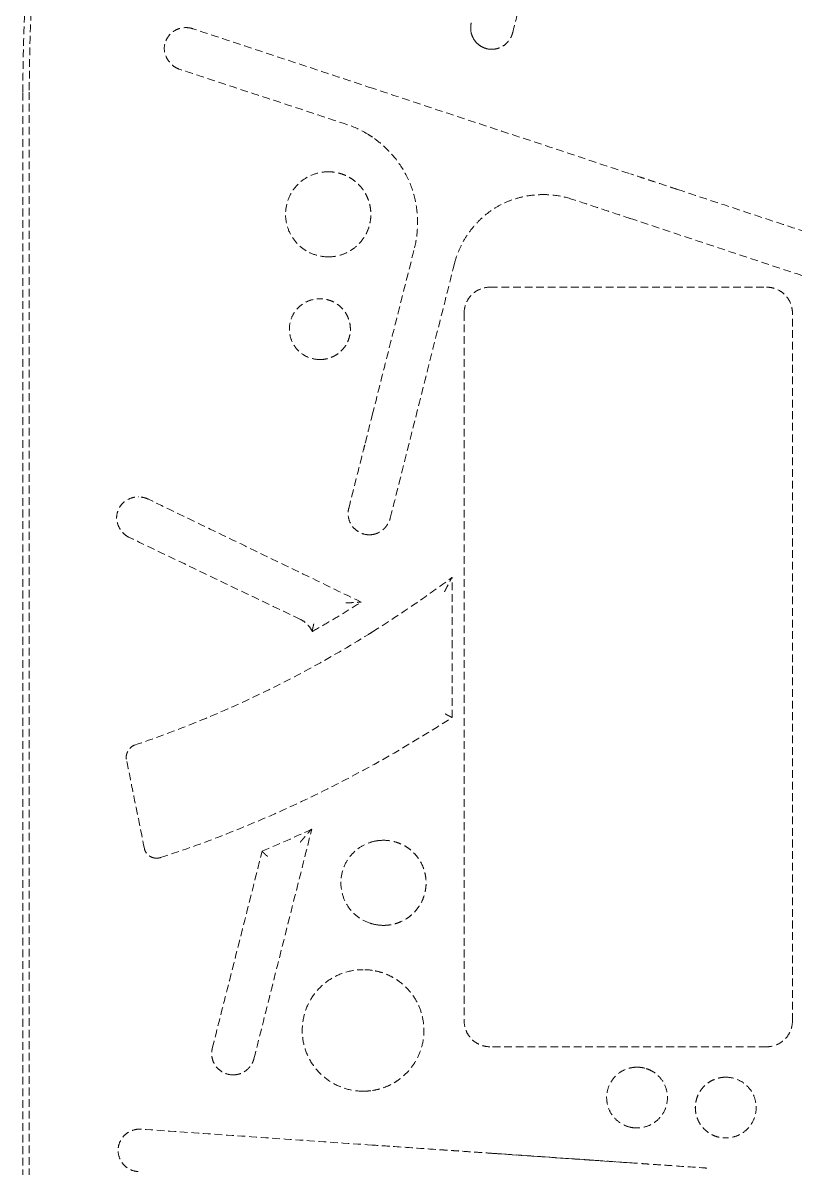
# Model space of a CAD drawing. Header units: millimetres. Extents: x -4151 to 3726, y -2931 to 1353.
# Drawn here: x 548.8 to 675.8, y -227.9 to -39.4 of the extents above; entities that cross this region are included whole.
import ezdxf

# ---------------------------------------------------------------- set-up
doc = ezdxf.new("R2010")
doc.units = ezdxf.units.MM
doc.linetypes.add('HIDDEN', pattern=[1.905, 1.27, -0.635])
doc.layers.add('DIKOM_ОБЪЕКТ', color=7, linetype='Continuous')

msp = doc.modelspace()

# ---------------------------------------------------------------- linework, layer by layer
at = {"layer": 'DIKOM_ОБЪЕКТ', "color": 7, "linetype": 'HIDDEN', "lineweight": 15, "extrusion": (1, -3.44509e-16, -2.22045e-16)}
for p, q in [((575.575, -40.202), (575.625, -40.202)), ((625.936, -43.771), (625.931, -43.771)), ((621.382, -87.156), (621.382, -203.67)), ((675.396, -203.67), (675.396, -87.156)), ((567.736, -117.435), (567.796, -117.435)), ((608.1, -173.934), (608.11, -173.934)), ((570.818, -176.873), (570.78, -176.873)), ((608.11, -187.935), (608.1, -187.935)), ((604.758, -195.225), (604.77, -195.225)), ((583.396, -212.531), (583.365, -212.531)), ((604.77, -215.225), (604.757, -215.225)), ((567.988, -221.467), (568.048, -221.467))]:
    msp.add_line(p, q, dxfattribs=at)
at = {"layer": 'DIKOM_ОБЪЕКТ', "color": 7, "linetype": 'HIDDEN', "lineweight": 15}
for points, weights in [([(548.78, -50.805), (548.78, -33.844), (550.215, -16.944), (553.074, -0.226)], [1, 0.997609924359, 0.997609924359, 1]), ([(602.393, -119.305), (602.393, -119.305), (602.393, -119.305), (602.393, -119.305)], [1.14925172531, 1.14925186233, 1.14925199936, 1.14925213638]), ([(566.194, -124.053), (566.194, -124.053), (566.194, -124.053), (566.194, -124.053)], [1.13201488447, 1.13201772008, 1.13202055573, 1.13202339143]), ([(606.234, -174.191), (606.234, -174.191), (606.234, -174.191), (606.234, -174.191)], [1.16694535021, 1.16694914325, 1.16695293635, 1.16695672952]), ([(579.943, -208.177), (579.943, -208.177), (579.943, -208.177), (579.943, -208.177)], [1.11156190405, 1.11156148505, 1.11156106605, 1.11156064706])]:
    msp.add_rational_spline(points, weights, degree=3, dxfattribs=at)
for points, knots in [([(551.165, -22.57), (550.941, -24.928), (550.746, -27.282), (550.496, -30.807), (550.382, -32.568), (550.268, -34.619), (550.215, -35.644), (550.193, -36.083), (550.179, -36.375), (550.172, -36.52), (549.943, -41.385), (549.832, -46.099), (549.832, -50.805)], [0, 0, 0, 0, 0.25, 0.25, 0.375, 0.4375, 0.46875, 0.484375, 0.484375, 0.5, 0.5, 1, 1, 1, 1]), ([(648.862, -32.418), (649.12, -32.438), (652.969, -32.737), (660.586, -33.661), (671.461, -35.934), (681.934, -39.084), (688.246, -41.582), (691.28, -42.92)], [0.18561298, 0.18561298, 0.18561298, 0.18561298, 0.2, 0.4, 0.6, 0.8, 1, 1, 1, 1]), ([(622.559, -39.427), (622.462, -39.815), (622.406, -40.574), (622.695, -41.68), (623.283, -42.627), (623.991, -43.212), (624.652, -43.538), (625.181, -43.702), (625.611, -43.763), (625.863, -43.771), (625.933, -43.771)], [0.00019712, 0.00019712, 0.00019712, 0.00019712, 0.1, 0.2, 0.3, 0.4, 0.45, 0.5, 0.55, 0.56928256, 0.56928256, 0.56928256, 0.56928256]), ([(625.925, -43.771), (625.55, -43.77), (625.171, -43.706), (624.47, -43.467), (624.139, -43.293), (623.547, -42.85), (623.281, -42.572), (622.867, -41.964), (622.709, -41.63), (622.49, -40.916), (622.435, -40.524), (622.459, -39.898), (622.495, -39.658), (622.553, -39.425)], [0, 0, 0, 0, 1.1237823, 1.1237823, 2.2208134, 2.2208134, 3.3430783, 3.3430783, 4.426309, 4.426309, 5.5836777, 5.5836777, 6.3046352, 6.3046352, 6.3046352, 6.3046352]), ([(574.449, -47.013), (574.191, -46.928), (573.946, -46.801), (573.464, -46.473), (573.229, -46.261), (572.758, -45.726), (572.535, -45.382), (572.184, -44.617), (572.062, -44.175), (572.028, -43.372), (572.086, -43.002), (572.299, -42.358), (572.44, -42.07), (572.824, -41.484), (573.088, -41.192), (573.694, -40.706), (574.048, -40.512), (574.756, -40.275), (575.114, -40.214), (575.505, -40.202), (575.54, -40.202), (575.576, -40.202)], [0.0000149, 0.0000149, 0.0000149, 0.0000149, 0.8163574, 0.8163574, 1.7554825, 1.7554825, 2.9619678, 2.9619678, 4.286247, 4.286247, 5.3735956, 5.3735956, 6.3217794, 6.3217794, 7.4789124, 7.4789124, 8.6596045, 8.6596045, 9.7323924, 9.7323924, 9.8395541, 9.8395541, 9.8395541, 9.8395541]), ([(576.72, -40.375), (576.589, -40.331), (576.326, -40.263), (575.959, -40.211), (575.724, -40.202), (575.625, -40.202)], [0, 0, 0, 0, 0.04545455, 0.09090909, 0.12404536, 0.12404536, 0.12404536, 0.12404536]), ([(625.936, -43.771), (626.047, -43.771), (626.341, -43.757), (626.819, -43.671), (627.52, -43.423), (628.147, -43.003), (628.657, -42.458), (628.975, -42.002), (629.215, -41.525), (629.327, -41.197), (629.37, -41.025)], [0.56954341, 0.56954341, 0.56954341, 0.56954341, 0.6, 0.65, 0.7, 0.8, 0.85, 0.9, 0.95, 1, 1, 1, 1]), ([(602.083, -56.134), (598.921, -55.09), (595.762, -54.047), (588.049, -51.499), (583.499, -49.999), (577.459, -48.009), (575.952, -47.511), (574.449, -47.013)], [0, 0, 0, 0, 10.0018329, 10.0018329, 24.4602648, 24.4602648, 29.275213, 29.275213, 29.275213, 29.275213]), ([(648.553, -64.2), (643.906, -62.659), (629.813, -57.985), (615.722, -53.311), (606.28, -50.18)], [0.50268637, 0.50268637, 0.50268637, 0.50268637, 0.66666667, 1, 1, 1, 1]), ([(613.221, -76.425), (613.513, -75.268), (613.673, -74.071), (613.747, -71.666), (613.657, -70.444), (613.223, -68.019), (612.871, -66.804), (611.913, -64.507), (611.299, -63.412), (609.873, -61.432), (609.061, -60.528), (607.576, -59.18), (606.943, -58.679), (606.28, -58.225)], [0, 0, 0, 0, 3.5801079, 3.5801079, 7.2178971, 7.2178971, 10.9687648, 10.9687648, 14.6857434, 14.6857434, 18.2918403, 18.2918403, 20.7045, 20.7045, 20.7045, 20.7045]), ([(599.01, -77.925), (598.259, -77.925), (597.5, -77.799), (596.074, -77.326), (595.391, -76.968), (594.201, -76.071), (593.674, -75.528), (592.817, -74.305), (592.485, -73.604), (592.072, -72.175), (591.977, -71.431), (592.024, -69.954), (592.172, -69.205), (592.684, -67.806), (593.06, -67.14), (593.984, -65.99), (594.536, -65.485), (595.777, -64.663), (596.488, -64.349), (597.802, -64.005), (598.408, -63.925), (599.009, -63.925)], [0, 0, 0, 0, 2.2560229, 2.2560229, 4.5142658, 4.5142658, 6.7321066, 6.7321066, 8.9992762, 8.9992762, 11.1956733, 11.1956733, 13.4297286, 13.4297286, 15.6663299, 15.6663299, 17.8609773, 17.8609773, 20.1377148, 20.1377148, 21.9437896, 21.9437896, 21.9437896, 21.9437896]), ([(599.03, -77.925), (599.703, -77.925), (600.954, -77.73), (602.546, -77.057), (603.863, -76.071), (604.897, -74.855), (605.629, -73.444), (605.964, -72.119), (606.046, -71.026), (606.008, -70.209), (605.879, -69.408), (605.66, -68.635), (605.385, -67.955), (605.04, -67.303), (604.586, -66.638), (604.042, -66.014), (603.391, -65.424), (602.651, -64.907), (601.824, -64.48), (600.924, -64.164), (599.994, -63.971), (599.359, -63.925), (599.03, -63.925)], [0, 0, 0, 0, 0.0769231, 0.1538462, 0.2307692, 0.3076923, 0.3846154, 0.4615385, 0.5, 0.5384615, 0.5769231, 0.6153846, 0.6538462, 0.6923077, 0.7307692, 0.7692308, 0.8076923, 0.8461538, 0.8846154, 0.9230769, 0.9615385, 1, 1, 1, 1]), ([(656.483, -66.829), (655.963, -66.657), (655.459, -66.49), (654.128, -66.049), (653.331, -65.784), (652.203, -65.41), (651.838, -65.289), (651.13, -65.055), (650.786, -64.941), (649.93, -64.657), (649.371, -64.471), (648.78, -64.276)], [0.41935742, 0.41935742, 0.41935742, 0.41935742, 0.4375, 0.4375, 0.46875, 0.46875, 0.484375, 0.484375, 0.5, 0.5, 0.52500148, 0.52500148, 0.52500148, 0.52500148]), ([(619.8, -78.975), (619.968, -78.308), (620.4, -77.015), (621.316, -75.169), (622.465, -73.466), (623.825, -71.923), (625.385, -70.568), (627.118, -69.444), (628.998, -68.592), (630.976, -68.01), (632.783, -67.731), (633.923, -67.679), (634.38, -67.678)], [0, 0, 0, 0, 0.08333333, 0.16666667, 0.25, 0.33333333, 0.41666667, 0.5, 0.58333333, 0.66666667, 0.75, 0.80588851, 0.80588851, 0.80588851, 0.80588851]), ([(639.068, -68.415), (638.011, -68.064), (636.905, -67.842), (635.332, -67.699), (634.865, -67.678), (634.399, -67.678)], [0, 0, 0, 0, 3.3399774, 3.3399774, 4.7386746, 4.7386746, 4.7386746, 4.7386746]), ([(656.483, -66.829), (659.647, -67.878), (662.81, -68.927), (674.415, -72.773), (682.855, -75.569), (691.291, -78.366)], [0, 0, 0, 0, 10.0000677, 10.0000677, 36.6784794, 36.6784794, 36.6784794, 36.6784794]), ([(648.624, -71.585), (651.24, -72.453), (659.657, -75.245), (673.876, -79.963), (685.479, -83.814), (691.28, -85.739)], [0.18302657, 0.18302657, 0.18302657, 0.18302657, 0.33333333, 0.66666667, 1, 1, 1, 1]), ([(606.269, -103.964), (607.084, -100.732), (607.9, -97.5), (610.218, -88.321), (611.72, -82.373), (613.221, -76.425)], [0, 0, 0, 0, 10.0000003, 10.0000003, 28.404052, 28.404052, 28.404052, 28.404052]), ([(599.03, -77.925), (599.028, -77.925), (599.026, -77.925), (599.023, -77.925), (599.021, -77.925), (599.017, -77.925)], [0, 0, 0, 0, 0.5, 0.5, 0.93520874, 0.93520874, 0.93520874, 0.93520874]), ([(621.382, -87.156), (621.382, -86.736), (621.45, -86.313), (621.707, -85.488), (621.905, -85.079), (622.425, -84.331), (622.763, -83.989), (623.494, -83.468), (623.889, -83.269), (624.724, -82.991), (625.177, -82.913), (625.625, -82.913)], [0, 0, 0, 0, 1.2578721, 1.2578721, 2.5913924, 2.5913924, 3.9905743, 3.9905743, 5.2869121, 5.2869121, 6.6318634, 6.6318634, 6.6318634, 6.6318634]), ([(671.152, -82.913), (671.572, -82.913), (671.996, -82.982), (672.822, -83.239), (673.232, -83.438), (673.98, -83.958), (674.322, -84.296), (674.843, -85.029), (675.041, -85.423), (675.318, -86.257), (675.396, -86.709), (675.396, -87.156)], [0, 0, 0, 0, 1.2597118, 1.2597118, 2.5949251, 2.5949251, 3.9950943, 3.9950943, 5.2914285, 5.2914285, 6.6317326, 6.6317326, 6.6317326, 6.6317326]), ([(597.638, -94.825), (597.101, -94.825), (596.557, -94.734), (595.537, -94.395), (595.049, -94.14), (594.198, -93.498), (593.822, -93.108), (593.212, -92.234), (592.975, -91.735), (592.681, -90.715), (592.612, -90.183), (592.648, -89.13), (592.753, -88.595), (593.119, -87.595), (593.389, -87.118), (594.051, -86.295), (594.447, -85.934), (595.333, -85.351), (595.839, -85.127), (596.776, -84.882), (597.209, -84.825), (597.638, -84.825)], [0, 0, 0, 0, 1.6148918, 1.6148918, 3.2287642, 3.2287642, 4.8153959, 4.8153959, 6.4298494, 6.4298494, 7.9998834, 7.9998834, 9.5934532, 9.5934532, 11.1959372, 11.1959372, 12.7650673, 12.7650673, 14.3838566, 14.3838566, 15.6752528, 15.6752528, 15.6752528, 15.6752528]), ([(602.393, -119.305), (603.209, -116.073), (604.026, -112.842), (604.93, -109.262), (605.018, -108.914), (605.106, -108.566)], [0, 0, 0, 0, 10.0000081, 10.0000081, 11.0771337, 11.0771337, 11.0771337, 11.0771337]), ([(566.194, -124.053), (565.933, -123.928), (565.691, -123.76), (565.227, -123.348), (565.009, -123.091), (564.602, -122.473), (564.426, -122.093), (564.263, -121.5), (564.226, -121.297), (564.182, -120.743), (564.219, -120.385), (564.39, -119.727), (564.516, -119.415), (564.875, -118.816), (565.123, -118.531), (565.676, -118.06), (565.986, -117.867), (566.671, -117.571), (567.058, -117.476), (567.542, -117.439), (567.64, -117.435), (567.737, -117.435)], [0, 0, 0, 0, 0.8730605, 0.8730605, 1.8708651, 1.8708651, 3.1003616, 3.1003616, 3.7155791, 3.7155791, 4.7659114, 4.7659114, 5.7572588, 5.7572588, 6.8650585, 6.8650585, 7.9474128, 7.9474128, 9.1212859, 9.1212859, 9.4165771, 9.4165771, 9.4165771, 9.4165771]), ([(569.43, -117.805), (569.261, -117.723), (568.918, -117.59), (568.374, -117.465), (567.986, -117.435), (567.796, -117.435)], [0, 0, 0, 0, 0.05, 0.1, 0.14786519, 0.14786519, 0.14786519, 0.14786519]), ([(605.776, -123.662), (605.404, -123.662), (605.026, -123.6), (604.326, -123.364), (603.994, -123.191), (603.399, -122.75), (603.13, -122.473), (602.713, -121.865), (602.553, -121.532), (602.331, -120.818), (602.275, -120.425), (602.296, -119.791), (602.333, -119.544), (602.393, -119.305)], [0, 0, 0, 0, 1.1188073, 1.1188073, 2.2155103, 2.2155103, 3.3428111, 3.3428111, 4.4270736, 4.4270736, 5.5864384, 5.5864384, 6.3273498, 6.3273498, 6.3273498, 6.3273498]), ([(594.47, -137.599), (591.472, -136.162), (588.477, -134.728), (580.946, -131.119), (576.414, -128.948), (569.996, -125.874), (568.093, -124.963), (566.194, -124.053)], [0, 0, 0, 0, 10.0014973, 10.0014973, 25.2068198, 25.2068198, 31.6334558, 31.6334558, 31.6334558, 31.6334558]), ([(606.269, -139.659), (609.092, -137.887), (611.87, -136.042), (616.211, -133.001), (617.804, -131.849), (619.381, -130.675)], [0, 0, 0, 0, 10.0033238, 10.0033238, 15.9020967, 15.9020967, 15.9020967, 15.9020967]), ([(618.151, -133.047), (618.183, -132.986), (618.218, -132.917), (618.275, -132.804), (618.296, -132.764), (618.327, -132.702), (618.343, -132.671), (618.363, -132.633), (618.371, -132.616), (618.377, -132.605), (618.38, -132.598), (618.418, -132.524), (618.454, -132.454), (618.507, -132.349), (618.534, -132.297), (618.561, -132.244), (618.579, -132.21), (618.587, -132.193), (618.674, -132.026), (618.743, -131.891), (618.835, -131.711), (618.864, -131.654), (618.905, -131.574), (618.925, -131.536), (618.947, -131.494), (618.956, -131.476), (618.962, -131.464), (618.964, -131.46), (618.997, -131.396), (619.024, -131.343), (619.063, -131.27), (619.081, -131.235), (619.098, -131.201), (619.11, -131.18), (619.114, -131.17), (619.145, -131.111), (619.168, -131.068), (619.199, -131.007), (619.214, -130.978), (619.229, -130.952), (619.238, -130.934), (619.242, -130.927), (619.267, -130.879), (619.285, -130.845), (619.308, -130.801), (619.319, -130.781), (619.329, -130.764), (619.335, -130.753), (619.338, -130.748), (619.366, -130.698), (619.379, -130.675), (619.382, -130.675)], [0, 0, 0, 0, 0.0625, 0.0625, 0.09375, 0.09375, 0.109375, 0.1171875, 0.1210937, 0.1210937, 0.125, 0.125, 0.1875, 0.1875, 0.21875, 0.234375, 0.234375, 0.25, 0.25, 0.375, 0.375, 0.4375, 0.4375, 0.46875, 0.484375, 0.4921875, 0.4921875, 0.5, 0.5, 0.5625, 0.5625, 0.59375, 0.609375, 0.609375, 0.625, 0.625, 0.6875, 0.6875, 0.71875, 0.734375, 0.734375, 0.75, 0.75, 0.8125, 0.8125, 0.84375, 0.859375, 0.859375, 0.875, 0.875, 1, 1, 1, 1]), ([(601.903, -134.879), (601.966, -134.876), (602.037, -134.872), (602.156, -134.866), (602.198, -134.864), (602.264, -134.861), (602.298, -134.859), (602.338, -134.857), (602.359, -134.856), (602.368, -134.855), (602.374, -134.855), (602.375, -134.855), (602.528, -134.847), (602.639, -134.841), (602.751, -134.835), (602.778, -134.834), (602.806, -134.832), (602.813, -134.832), (602.82, -134.832), (602.823, -134.831), (602.824, -134.831), (602.825, -134.831), (602.825, -134.831), (602.825, -134.831), (602.824, -134.831), (602.905, -134.827), (602.979, -134.823), (603.082, -134.818), (603.131, -134.815), (603.184, -134.812), (603.206, -134.811), (603.22, -134.81), (603.226, -134.81), (603.304, -134.806), (603.369, -134.802), (603.461, -134.797), (603.506, -134.795), (603.548, -134.793), (603.576, -134.791), (603.587, -134.791), (603.664, -134.786), (603.722, -134.783), (603.803, -134.779), (603.829, -134.777), (603.88, -134.775), (603.902, -134.774), (603.977, -134.77), (604.023, -134.767), (604.087, -134.764), (604.117, -134.762), (604.146, -134.76), (604.164, -134.759), (604.172, -134.759), (604.222, -134.756), (604.258, -134.754), (604.304, -134.752), (604.326, -134.751), (604.345, -134.75), (604.357, -134.749), (604.362, -134.749), (604.417, -134.746), (604.443, -134.745), (604.447, -134.745)], [0, 0, 0, 0, 0.0625, 0.0625, 0.09375, 0.09375, 0.109375, 0.1171875, 0.1210938, 0.1230469, 0.1230469, 0.125, 0.125, 0.1875, 0.1875, 0.21875, 0.21875, 0.234375, 0.234375, 0.2421875, 0.2460938, 0.2480469, 0.2490234, 0.2490234, 0.25, 0.25, 0.3125, 0.3125, 0.34375, 0.359375, 0.3671875, 0.3671875, 0.375, 0.375, 0.4375, 0.4375, 0.46875, 0.484375, 0.484375, 0.5, 0.5, 0.5625, 0.5625, 0.59375, 0.59375, 0.625, 0.625, 0.6875, 0.6875, 0.71875, 0.734375, 0.734375, 0.75, 0.75, 0.8125, 0.8125, 0.84375, 0.859375, 0.859375, 0.875, 0.875, 1, 1, 1, 1]), ([(596.382, -139.56), (596.221, -139.204), (596.001, -138.871), (595.466, -138.261), (595.139, -137.983), (594.679, -137.705), (594.576, -137.649), (594.47, -137.599)], [0, 0, 0, 0, 1.1735274, 1.1735274, 2.437837, 2.437837, 2.790933, 2.790933, 2.790933, 2.790933]), ([(596.387, -139.565), (596.381, -139.565), (596.379, -139.555), (596.38, -139.526), (596.381, -139.514), (596.384, -139.492), (596.385, -139.48), (596.388, -139.467), (596.389, -139.457), (596.39, -139.452), (596.397, -139.414), (596.405, -139.371), (596.422, -139.288), (596.429, -139.257), (596.44, -139.207), (596.446, -139.18), (596.453, -139.147), (596.456, -139.133), (596.458, -139.123), (596.46, -139.117), (596.467, -139.083), (596.475, -139.049), (596.487, -138.991), (596.492, -138.97), (596.499, -138.937), (596.502, -138.925), (596.507, -138.902), (596.51, -138.889), (596.521, -138.834), (596.531, -138.789), (596.546, -138.721), (596.553, -138.686), (596.562, -138.645), (596.565, -138.628), (596.568, -138.616), (596.569, -138.611), (596.618, -138.366), (596.663, -138.144), (596.698, -137.956)], [0, 0, 0, 0, 0.125, 0.125, 0.1875, 0.1875, 0.21875, 0.234375, 0.234375, 0.25, 0.25, 0.375, 0.375, 0.4375, 0.4375, 0.46875, 0.484375, 0.4921875, 0.4921875, 0.5, 0.5, 0.5625, 0.5625, 0.59375, 0.59375, 0.609375, 0.609375, 0.625, 0.625, 0.6875, 0.6875, 0.71875, 0.734375, 0.7421875, 0.7421875, 0.75, 0.75, 1, 1, 1, 1]), ([(567.145, -158.28), (570.249, -157.239), (573.338, -156.104), (579.685, -153.567), (582.944, -152.15), (589.441, -149.1), (592.683, -147.461), (599.181, -143.936), (602.437, -142.041), (605.636, -140.054)], [0, 0, 0, 0, 10.0060885, 10.0060885, 20.7412988, 20.7412988, 31.6668678, 31.6668678, 42.9696878, 42.9696878, 42.9696878, 42.9696878]), ([(619.382, -153.725), (619.38, -153.725), (619.372, -153.722), (619.341, -153.707), (619.319, -153.696), (619.264, -153.668), (619.229, -153.65), (619.166, -153.617), (619.144, -153.605), (619.107, -153.586), (619.088, -153.576), (619.068, -153.565), (619.054, -153.558), (619.046, -153.554), (618.993, -153.526), (618.937, -153.496), (618.837, -153.443), (618.801, -153.424), (618.744, -153.393), (618.715, -153.377), (618.679, -153.358), (618.661, -153.348), (618.653, -153.344), (618.648, -153.341), (618.643, -153.339), (618.626, -153.329), (618.598, -153.314), (618.538, -153.282), (618.516, -153.27), (618.477, -153.249), (618.457, -153.238), (618.435, -153.226), (618.42, -153.218), (618.411, -153.214), (618.3, -153.153), (618.216, -153.107), (618.151, -153.072)], [0, 0, 0, 0, 0.125, 0.125, 0.25, 0.25, 0.375, 0.375, 0.4375, 0.4375, 0.46875, 0.484375, 0.484375, 0.5, 0.5, 0.625, 0.625, 0.6875, 0.6875, 0.71875, 0.734375, 0.7421875, 0.7460938, 0.7460938, 0.75, 0.75, 0.8125, 0.8125, 0.84375, 0.84375, 0.859375, 0.8671875, 0.8671875, 0.875, 0.875, 1, 1, 1, 1]), ([(565.799, -160.566), (565.772, -160.432), (565.767, -160.293), (565.789, -159.998), (565.822, -159.841), (565.937, -159.488), (566.03, -159.294), (566.287, -158.898), (566.464, -158.698), (566.813, -158.429), (566.974, -158.338), (567.145, -158.28)], [0, 0, 0, 0, 0.4100336, 0.4100336, 0.88562, 0.88562, 1.5220028, 1.5220028, 2.3038842, 2.3038842, 2.8456352, 2.8456352, 2.8456352, 2.8456352]), ([(568.764, -175.27), (568.106, -172.005), (567.447, -168.74), (566.459, -163.838), (566.129, -162.202), (565.799, -160.566)], [0, 0, 0, 0, 10.0000038, 10.0000038, 15.011763, 15.011763, 15.011763, 15.011763]), ([(594.411, -174.254), (594.457, -174.198), (594.509, -174.136), (594.595, -174.034), (594.625, -173.998), (594.673, -173.942), (594.697, -173.914), (594.726, -173.879), (594.738, -173.864), (594.747, -173.854), (594.752, -173.848), (594.808, -173.781), (594.861, -173.718), (594.941, -173.624), (594.981, -173.577), (595.022, -173.53), (595.049, -173.498), (595.061, -173.483), (595.189, -173.334), (595.292, -173.213), (595.432, -173.051), (595.475, -173.001), (595.537, -172.929), (595.567, -172.895), (595.6, -172.857), (595.614, -172.841), (595.623, -172.831), (595.626, -172.827), (595.724, -172.714), (595.806, -172.621), (595.913, -172.5), (595.946, -172.464), (595.992, -172.413), (596.014, -172.389), (596.037, -172.363), (596.047, -172.353), (596.053, -172.346), (596.055, -172.343), (596.092, -172.303), (596.121, -172.272), (596.159, -172.232), (596.177, -172.213), (596.192, -172.197), (596.203, -172.187), (596.207, -172.183), (596.254, -172.136), (596.279, -172.115), (596.287, -172.115)], [0, 0, 0, 0, 0.0625, 0.0625, 0.09375, 0.09375, 0.109375, 0.1171875, 0.1210938, 0.1210938, 0.125, 0.125, 0.1875, 0.1875, 0.21875, 0.234375, 0.234375, 0.25, 0.25, 0.375, 0.375, 0.4375, 0.4375, 0.46875, 0.484375, 0.4921875, 0.4921875, 0.5, 0.5, 0.625, 0.625, 0.6875, 0.6875, 0.71875, 0.734375, 0.7421875, 0.7421875, 0.75, 0.75, 0.8125, 0.8125, 0.84375, 0.859375, 0.859375, 0.875, 0.875, 1, 1, 1, 1]), ([(605.893, -187.574), (605.171, -187.335), (604.48, -186.97), (603.286, -186.065), (602.762, -185.519), (601.915, -184.298), (601.586, -183.602), (601.175, -182.176), (601.08, -181.429), (601.131, -179.948), (601.281, -179.197), (601.799, -177.795), (602.178, -177.13), (603.108, -175.978), (603.665, -175.473), (604.779, -174.744), (605.326, -174.481), (605.894, -174.294)], [0, 0, 0, 0, 2.2832367, 2.2832367, 4.497182, 4.497182, 6.745138, 6.745138, 8.9495744, 8.9495744, 11.1914543, 11.1914543, 13.4314532, 13.4314532, 15.6336229, 15.6336229, 17.4265962, 17.4265962, 17.4265962, 17.4265962]), ([(608.11, -187.935), (608.205, -187.935), (608.653, -187.926), (609.458, -187.831), (610.486, -187.551), (611.479, -187.11), (612.385, -186.521), (613.184, -185.806), (613.868, -184.981), (614.419, -184.057), (614.821, -183.053), (615.062, -182.014), (615.148, -180.949), (615.066, -179.878), (614.825, -178.832), (614.426, -177.824), (613.875, -176.899), (613.191, -176.071), (612.392, -175.354), (611.492, -174.765), (610.505, -174.323), (609.476, -174.041), (608.664, -173.944), (608.21, -173.934), (608.11, -173.934)], [0.07209496, 0.07209496, 0.07209496, 0.07209496, 0.08333333, 0.125, 0.16666667, 0.20833333, 0.25, 0.29166667, 0.33333333, 0.375, 0.41666667, 0.45833333, 0.5, 0.54166667, 0.58333333, 0.625, 0.66666667, 0.70833333, 0.75, 0.79166667, 0.83333333, 0.875, 0.91666667, 0.92845553, 0.92845553, 0.92845553, 0.92845553]), ([(570.762, -176.873), (570.532, -176.873), (570.298, -176.836), (569.864, -176.689), (569.658, -176.577), (569.32, -176.305), (569.179, -176.149), (568.941, -175.796), (568.846, -175.59), (568.779, -175.342), (568.771, -175.306), (568.764, -175.27)], [0, 0, 0, 0, 0.6938652, 0.6938652, 1.3787618, 1.3787618, 1.9959662, 1.9959662, 2.6577936, 2.6577936, 2.7680889, 2.7680889, 2.7680889, 2.7680889]), ([(570.818, -176.873), (570.92, -176.873), (571.13, -176.858), (571.329, -176.812), (571.434, -176.778)], [0.80834082, 0.80834082, 0.80834082, 0.80834082, 0.9, 1, 1, 1, 1]), ([(579.943, -208.177), (580.759, -204.948), (581.576, -201.718), (584.311, -190.899), (586.23, -183.31), (588.148, -175.72)], [0, 0, 0, 0, 10.0000085, 10.0000085, 33.4947153, 33.4947153, 33.4947153, 33.4947153]), ([(589.036, -176.592), (589.008, -176.568), (588.978, -176.541), (588.926, -176.496), (588.907, -176.48), (588.879, -176.454), (588.864, -176.441), (588.846, -176.426), (588.839, -176.419), (588.834, -176.414), (588.832, -176.413), (588.774, -176.361), (588.731, -176.322), (588.684, -176.279), (588.671, -176.267), (588.656, -176.254), (588.65, -176.248), (588.644, -176.243), (588.642, -176.24), (588.641, -176.24), (588.64, -176.239), (588.641, -176.239), (588.572, -176.176), (588.513, -176.121), (588.439, -176.05), (588.416, -176.028), (588.385, -175.997), (588.371, -175.983), (588.357, -175.969), (588.348, -175.961), (588.345, -175.957), (588.3, -175.911), (588.266, -175.876), (588.212, -175.817), (588.192, -175.793), (588.15, -175.739), (588.142, -175.72), (588.152, -175.715)], [0, 0, 0, 0, 0.0625, 0.0625, 0.09375, 0.09375, 0.109375, 0.1171875, 0.12109375, 0.12109375, 0.125, 0.125, 0.1875, 0.1875, 0.21875, 0.21875, 0.234375, 0.2421875, 0.24609375, 0.24804687, 0.24804687, 0.25, 0.25, 0.375, 0.375, 0.4375, 0.4375, 0.46875, 0.484375, 0.484375, 0.5, 0.5, 0.625, 0.625, 0.75, 0.75, 0.96962687, 0.96962687, 0.96962687, 0.96962687]), ([(604.761, -215.225), (603.822, -215.225), (602.875, -215.087), (601.063, -214.566), (600.181, -214.171), (598.588, -213.158), (597.859, -212.535), (596.608, -211.119), (596.077, -210.31), (595.28, -208.599), (595.004, -207.682), (594.715, -205.82), (594.703, -204.857), (594.95, -202.989), (595.207, -202.065), (595.964, -200.337), (596.475, -199.518), (597.688, -198.079), (598.399, -197.441), (599.965, -196.389), (600.84, -195.97), (602.713, -195.385), (603.737, -195.225), (604.75, -195.225)], [0, 0, 0, 0, 2.8175271, 2.8175271, 5.6617921, 5.6617921, 8.4876683, 8.4876683, 11.3343908, 11.3343908, 14.152282, 14.152282, 16.9847255, 16.9847255, 19.8064359, 19.8064359, 22.6449655, 22.6449655, 25.4585614, 25.4585614, 28.3113098, 28.3113098, 31.3529639, 31.3529639, 31.3529639, 31.3529639]), ([(606.28, -215.108), (606.669, -215.048), (607.424, -214.886), (608.527, -214.517), (609.589, -214.015), (610.912, -213.185), (612.374, -211.858), (613.701, -209.937), (614.545, -207.722), (614.864, -205.379), (614.613, -202.99), (613.799, -200.693), (612.471, -198.698), (610.996, -197.326), (609.655, -196.467), (608.576, -195.948), (607.45, -195.568), (606.679, -195.402), (606.28, -195.341)], [0, 0, 0, 0, 0.0416667, 0.0833333, 0.125, 0.1666667, 0.25, 0.3333333, 0.4166667, 0.5, 0.5833333, 0.6666667, 0.75, 0.8333333, 0.875, 0.9166667, 0.9583333, 1, 1, 1, 1]), ([(625.625, -207.913), (625.205, -207.913), (624.782, -207.844), (623.956, -207.587), (623.546, -207.388), (622.798, -206.868), (622.456, -206.53), (621.935, -205.797), (621.736, -205.403), (621.459, -204.569), (621.382, -204.117), (621.382, -203.67)], [0, 0, 0, 0, 1.2597364, 1.2597364, 2.5949761, 2.5949761, 3.9951667, 3.9951667, 5.2915087, 5.2915087, 6.6317678, 6.6317678, 6.6317678, 6.6317678]), ([(675.396, -203.67), (675.396, -204.09), (675.327, -204.513), (675.071, -205.338), (674.872, -205.747), (674.352, -206.495), (674.015, -206.837), (673.283, -207.358), (672.889, -207.557), (672.054, -207.835), (671.6, -207.913), (671.152, -207.913)], [0, 0, 0, 0, 1.2578915, 1.2578915, 2.5914269, 2.5914269, 3.9906143, 3.9906143, 5.286944, 5.286944, 6.6318281, 6.6318281, 6.6318281, 6.6318281]), ([(583.355, -212.531), (582.969, -212.531), (582.578, -212.466), (581.861, -212.218), (581.526, -212.038), (580.922, -211.584), (580.649, -211.3), (580.229, -210.675), (580.072, -210.332), (579.869, -209.619), (579.822, -209.239), (579.851, -208.634), (579.886, -208.403), (579.943, -208.177)], [0, 0, 0, 0, 1.1633352, 1.1633352, 2.281974, 2.281974, 3.4358403, 3.4358403, 4.5413202, 4.5413202, 5.6608359, 5.6608359, 6.3576099, 6.3576099, 6.3576099, 6.3576099]), ([(583.396, -212.531), (583.514, -212.531), (583.815, -212.516), (584.298, -212.429), (584.82, -212.247), (585.303, -211.982), (585.734, -211.642), (586.103, -211.251), (586.409, -210.818), (586.642, -210.362), (586.749, -210.049), (586.79, -209.885)], [0.56785947, 0.56785947, 0.56785947, 0.56785947, 0.6, 0.65, 0.7, 0.75, 0.8, 0.85, 0.9, 0.95, 1, 1, 1, 1]), ([(648.828, -221.172), (648.285, -221.061), (647.754, -220.858), (646.821, -220.304), (646.403, -219.954), (645.704, -219.151), (645.414, -218.686), (645.01, -217.708), (644.886, -217.185), (644.802, -216.126), (644.85, -215.577), (645.109, -214.541), (645.322, -214.04), (645.891, -213.149), (646.249, -212.745), (647.07, -212.069), (647.547, -211.792), (648.23, -211.533), (648.416, -211.475), (648.604, -211.428)], [0, 0, 0, 0, 1.6609221, 1.6609221, 3.2546493, 3.2546493, 4.8555966, 4.8555966, 6.4294632, 6.4294632, 8.0423079, 8.0423079, 9.63364, 9.63364, 11.2136126, 11.2136126, 12.8244543, 12.8244543, 13.4059673, 13.4059673, 13.4059673, 13.4059673]), ([(649.792, -211.275), (649.535, -211.277), (649.031, -211.321), (648.535, -211.439), (648.287, -211.519)], [0.00235498, 0.00235498, 0.00235498, 0.00235498, 0.05, 0.099531745, 0.099531745, 0.099531745, 0.099531745]), ([(649.83, -211.275), (649.664, -211.275), (649.495, -211.283), (649.162, -211.317), (648.998, -211.342), (648.757, -211.391), (648.68, -211.409), (648.604, -211.428)], [0, 0, 0, 0, 0.03125, 0.03125, 0.0625, 0.0625, 0.077315025, 0.077315025, 0.077315025, 0.077315025]), ([(652.471, -212.027), (652.35, -211.951), (651.998, -211.753), (651.377, -211.498), (650.616, -211.318), (650.1, -211.275), (649.83, -211.275)], [0.82254358, 0.82254358, 0.82254358, 0.82254358, 0.85, 0.9, 0.95, 0.99998412, 0.99998412, 0.99998412, 0.99998412]), ([(649.83, -211.275), (650.37, -211.275), (650.915, -211.365), (651.935, -211.706), (652.421, -211.962), (653.264, -212.602), (653.636, -212.989), (654.245, -213.859), (654.482, -214.359), (654.777, -215.38), (654.846, -215.912), (654.811, -216.969), (654.706, -217.505), (654.338, -218.51), (654.066, -218.99), (653.4, -219.815), (653.003, -220.175), (652.117, -220.755), (651.613, -220.976), (650.683, -221.218), (650.255, -221.275), (649.83, -221.275)], [0, 0, 0, 0, 1.6178564, 1.6178564, 3.224016, 3.224016, 4.7946938, 4.7946938, 6.411019, 6.411019, 7.9825666, 7.9825666, 9.5823504, 9.5823504, 11.1929219, 11.1929219, 12.7630472, 12.7630472, 14.3708115, 14.3708115, 15.6456898, 15.6456898, 15.6456898, 15.6456898]), ([(664.424, -212.925), (664.963, -212.925), (665.509, -213.015), (666.529, -213.356), (667.015, -213.612), (667.858, -214.253), (668.23, -214.639), (668.839, -215.51), (669.076, -216.009), (669.371, -217.03), (669.44, -217.563), (669.405, -218.619), (669.3, -219.156), (668.932, -220.16), (668.66, -220.64), (667.994, -221.465), (667.597, -221.825), (666.711, -222.405), (666.207, -222.626), (665.277, -222.868), (664.849, -222.925), (664.424, -222.925)], [0, 0, 0, 0, 1.6180958, 1.6180958, 3.2244989, 3.2244989, 4.7953897, 4.7953897, 6.411805, 6.411805, 7.9832959, 7.9832959, 9.5828981, 9.5828981, 11.1933234, 11.1933234, 12.7634139, 12.7634139, 14.3713095, 14.3713095, 15.6463681, 15.6463681, 15.6463681, 15.6463681]), ([(567.727, -228.454), (567.378, -228.431), (567.029, -228.35), (566.349, -228.089), (566.012, -227.897), (565.415, -227.413), (565.153, -227.11), (564.768, -226.47), (564.629, -226.132), (564.451, -225.415), (564.419, -225.022), (564.491, -224.289), (564.585, -223.939), (564.869, -223.278), (565.065, -222.962), (565.551, -222.397), (565.853, -222.148), (566.496, -221.776), (566.839, -221.642), (567.452, -221.499), (567.721, -221.467), (567.989, -221.467)], [0.0000147, 0.0000147, 0.0000147, 0.0000147, 1.0592367, 1.0592367, 2.2042699, 2.2042699, 3.3764266, 3.3764266, 4.4493407, 4.4493407, 5.5960111, 5.5960111, 6.659542, 6.659542, 7.7553672, 7.7553672, 8.9038329, 8.9038329, 9.9972406, 9.9972406, 10.8077651, 10.8077651, 10.8077651, 10.8077651]), ([(648.828, -221.172), (648.919, -221.19), (649.008, -221.206), (649.355, -221.258), (649.603, -221.275), (649.83, -221.275)], [0.916266084, 0.916266084, 0.916266084, 0.916266084, 0.9375, 0.9375, 1, 1, 1, 1]), ([(606.352, -224.095), (606.343, -224.094), (606.324, -224.093), (606.297, -224.091), (606.279, -224.09), (606.269, -224.089)], [0, 0, 0, 0, 0.3337495, 0.6670828, 1, 1, 1, 1]), ([(649.039, -227.032), (644.229, -226.701), (629.974, -225.72), (615.721, -224.739), (606.28, -224.089)], [0.49695503, 0.49695503, 0.49695503, 0.49695503, 0.66666667, 1, 1, 1, 1]), ([(626.197, -225.46), (625.523, -225.414), (624.825, -225.366), (623.165, -225.252), (622.187, -225.184), (620.659, -225.079), (619.879, -225.026), (618.943, -224.961), (618.468, -224.928), (618.228, -224.912), (618.108, -224.904), (618.048, -224.9), (618.018, -224.898), (618.005, -224.897), (617.997, -224.896), (617.994, -224.896), (614.829, -224.678), (612.279, -224.503), (608.401, -224.236), (607.071, -224.144), (606.352, -224.095)], [0.78839768, 0.78839768, 0.78839768, 0.78839768, 0.8125, 0.8125, 0.84375, 0.84375, 0.859375, 0.8671875, 0.87109375, 0.87304688, 0.87402344, 0.87451172, 0.87475586, 0.87487793, 0.87487793, 0.875, 0.875, 0.9375, 0.9375, 1, 1, 1, 1]), ([(661.332, -227.878), (661.049, -227.859), (660.762, -227.839), (658.42, -227.678), (656.55, -227.549), (654.014, -227.375), (653.214, -227.32), (652.082, -227.242), (651.715, -227.216), (651.005, -227.168), (650.66, -227.144), (649.007, -227.03), (647.485, -226.925), (644.902, -226.747), (643.991, -226.685), (642.55, -226.586), (641.811, -226.535), (641.044, -226.482), (640.526, -226.446), (640.262, -226.428), (637.893, -226.265), (635.944, -226.131), (633.252, -225.946), (632.394, -225.887), (631.215, -225.805), (630.862, -225.781), (630.518, -225.758)], [0.36614591, 0.36614591, 0.36614591, 0.36614591, 0.375, 0.375, 0.4375, 0.4375, 0.46875, 0.46875, 0.484375, 0.484375, 0.5, 0.5, 0.5625, 0.5625, 0.59375, 0.59375, 0.609375, 0.6171875, 0.6171875, 0.625, 0.625, 0.6875, 0.6875, 0.71875, 0.71875, 0.73247349, 0.73247349, 0.73247349, 0.73247349])]:
    msp.add_open_spline(points, degree=3, knots=knots, dxfattribs=at)
for points, degree in [([(629.37, -41.025), (629.786, -39.374), (630.623, -36.062), (631.887, -31.055), (632.735, -27.692), (633.16, -26.005)], 3), ([(575.6, -40.202), (575.599, -40.202), (575.598, -40.202), (575.597, -40.202)], 3), ([(606.28, -50.18), (602.976, -49.084), (596.376, -46.895), (586.516, -43.624), (579.978, -41.455), (576.72, -40.375)], 3), ([(625.925, -43.771), (625.927, -43.771), (625.929, -43.771), (625.931, -43.771)], 3), ([(548.78, -240.805), (548.78, -50.805)], 1), ([(549.832, -50.805), (549.832, -240.805)], 1), ([(605.636, -57.805), (604.524, -57.114), (603.325, -56.545), (602.083, -56.134)], 3), ([(606.28, -58.225), (606.068, -58.08), (605.854, -57.94), (605.636, -57.805)], 3), ([(599.01, -63.925), (599.01, -63.925), (599.009, -63.925), (599.009, -63.925)], 3), ([(599.01, -63.925), (599.017, -63.925), (599.023, -63.925), (599.03, -63.925)], 3), ([(599.02, -63.925), (599.02, -63.925), (599.02, -63.925), (599.02, -63.925)], 3), ([(648.78, -71.637), (645.542, -70.563), (642.305, -69.489), (639.068, -68.415)], 3), ([(599.01, -77.925), (599.012, -77.925), (599.013, -77.925), (599.014, -77.925)], 3), ([(599.02, -77.925), (599.02, -77.925), (599.02, -77.925), (599.02, -77.925)], 3), ([(609.23, -120.905), (610.391, -116.302), (612.72, -107.058), (616.243, -93.082), (618.611, -83.689), (619.8, -78.975)], 3), ([(625.626, -82.913), (625.626, -82.913), (625.625, -82.913), (625.625, -82.913)], 3), ([(625.626, -82.913), (640.801, -82.913), (655.976, -82.913), (671.152, -82.913)], 3), ([(671.152, -82.913), (671.152, -82.913), (671.152, -82.913), (671.152, -82.913)], 3), ([(597.638, -84.825), (597.646, -84.825), (597.653, -84.825), (597.66, -84.825)], 3), ([(597.649, -84.825), (597.649, -84.825), (597.649, -84.825), (597.649, -84.825)], 3), ([(597.66, -94.825), (597.932, -94.825), (598.453, -94.78), (599.221, -94.596), (599.96, -94.289), (600.633, -93.871), (601.229, -93.355), (601.739, -92.754), (602.149, -92.08), (602.445, -91.344), (602.622, -90.579), (602.681, -89.796), (602.613, -89.01), (602.426, -88.246), (602.123, -87.521), (601.712, -86.859), (601.201, -86.266), (600.606, -85.758), (599.939, -85.349), (599.209, -85.049), (598.447, -84.868), (597.93, -84.825), (597.66, -84.825)], 3), ([(597.66, -94.825), (597.653, -94.825), (597.646, -94.825), (597.638, -94.825)], 3), ([(597.649, -94.825), (597.649, -94.825), (597.649, -94.825), (597.649, -94.825)], 3), ([(605.106, -108.566), (605.494, -107.032), (605.881, -105.498), (606.269, -103.964)], 3), ([(567.766, -117.435), (567.765, -117.435), (567.765, -117.435), (567.764, -117.435)], 3), ([(604.46, -134.745), (600.535, -132.847), (592.699, -129.057), (581.012, -123.405), (573.278, -119.665), (569.43, -117.805)], 3), ([(573.948, -120.014), (573.948, -120.014), (573.948, -120.014), (573.948, -120.014)], 3), ([(606.28, -123.626), (606.46, -123.6), (606.806, -123.521), (607.299, -123.324), (607.768, -123.046), (608.188, -122.697), (608.551, -122.295), (608.853, -121.85), (609.082, -121.387), (609.188, -121.07), (609.23, -120.905)], 3), ([(605.776, -123.662), (605.776, -123.662), (605.777, -123.662), (605.777, -123.662)], 3), ([(605.797, -123.662), (605.957, -123.661), (606.116, -123.65), (606.28, -123.626)], 3), ([(619.372, -130.687), (619.372, -130.687), (619.372, -130.687), (619.372, -130.687)], 3), ([(619.389, -130.675), (619.382, -130.675)], 1), ([(619.389, -153.725), (619.389, -130.675)], 1), ([(596.41, -139.565), (597.327, -139.046), (599.145, -137.998), (601.83, -136.391), (603.588, -135.297), (604.46, -134.745)], 3), ([(604.46, -134.745), (604.456, -134.745), (604.451, -134.745), (604.447, -134.745)], 3), ([(596.382, -139.504), (596.382, -139.504), (596.382, -139.504), (596.382, -139.504)], 3), ([(596.387, -139.565), (596.395, -139.565), (596.402, -139.565), (596.41, -139.565)], 3), ([(605.636, -140.054), (605.847, -139.922), (606.058, -139.791), (606.269, -139.659)], 3), ([(606.28, -161.596), (607.743, -160.788), (610.665, -159.128), (615.037, -156.504), (617.94, -154.666), (619.389, -153.725)], 3), ([(619.382, -153.725), (619.389, -153.725)], 1), ([(571.434, -176.778), (575.247, -175.538), (582.927, -172.776), (594.597, -167.724), (602.387, -163.746), (606.28, -161.596)], 3), ([(586.79, -209.885), (587.826, -205.778), (589.91, -197.505), (593.084, -184.915), (595.23, -176.401), (596.31, -172.115)], 3), ([(588.152, -175.715), (590.883, -174.576), (593.595, -173.375), (596.283, -172.116)], 3), ([(596.31, -172.115), (596.302, -172.115), (596.295, -172.115), (596.287, -172.115)], 3), ([(605.894, -174.294), (606.006, -174.257), (606.12, -174.222), (606.234, -174.191)], 3), ([(606.234, -174.191), (606.845, -174.023), (607.483, -173.933), (608.117, -173.934)], 3), ([(608.105, -173.934), (607.498, -173.935), (606.893, -174.015), (606.28, -174.181)], 3), ([(608.117, -173.934), (608.111, -173.934), (608.105, -173.934), (608.1, -173.934)], 3), ([(570.762, -176.873), (570.762, -176.873), (570.762, -176.873), (570.762, -176.873)], 3), ([(588.176, -175.772), (588.176, -175.772), (588.176, -175.772), (588.176, -175.772)], 3), ([(606.269, -187.687), (606.143, -187.652), (606.017, -187.615), (605.893, -187.574)], 3), ([(608.117, -187.935), (607.495, -187.936), (606.869, -187.849), (606.269, -187.687)], 3), ([(606.28, -187.687), (606.892, -187.853), (607.497, -187.935), (608.105, -187.935)], 3), ([(608.1, -187.935), (608.105, -187.935), (608.111, -187.935), (608.117, -187.935)], 3), ([(604.758, -195.225), (604.755, -195.225), (604.753, -195.225), (604.75, -195.225)], 3), ([(606.28, -195.341), (605.77, -195.262), (605.267, -195.225), (604.77, -195.225)], 3), ([(625.625, -207.913), (625.625, -207.913), (625.626, -207.913), (625.626, -207.913)], 3), ([(671.152, -207.913), (655.976, -207.913), (640.801, -207.913), (625.626, -207.913)], 3), ([(671.152, -207.913), (671.152, -207.913), (671.152, -207.913), (671.152, -207.913)], 3), ([(583.355, -212.531), (583.356, -212.531), (583.356, -212.531), (583.356, -212.531)], 3), ([(664.42, -212.925), (664.149, -212.925), (663.63, -212.968), (662.865, -213.151), (662.128, -213.455), (661.456, -213.871), (660.86, -214.385), (660.349, -214.984), (659.937, -215.658), (659.639, -216.393), (659.46, -217.159), (659.399, -217.942), (659.465, -218.728), (659.651, -219.493), (659.952, -220.219), (660.362, -220.883), (660.873, -221.477), (661.469, -221.987), (662.138, -222.398), (662.87, -222.699), (663.633, -222.881), (664.15, -222.925), (664.42, -222.925)], 3), ([(664.424, -212.925), (664.423, -212.925), (664.421, -212.925), (664.42, -212.925)], 3), ([(664.422, -212.925), (664.422, -212.925), (664.422, -212.925), (664.422, -212.925)], 3), ([(604.746, -215.225), (605.254, -215.226), (605.765, -215.187), (606.28, -215.108)], 3), ([(568.018, -221.467), (568.017, -221.467), (568.015, -221.467), (568.014, -221.467)], 3), ([(568.27, -221.475), (568.195, -221.469), (568.121, -221.467), (568.048, -221.467)], 3), ([(606.28, -224.089), (602.025, -223.797), (593.524, -223.212), (580.837, -222.339), (572.444, -221.762), (568.27, -221.475)], 3), ([(606.28, -224.089), (606.277, -224.089), (606.273, -224.089), (606.269, -224.089)], 3), ([(664.42, -222.925), (664.421, -222.925), (664.423, -222.925), (664.424, -222.925)], 3), ([(664.422, -222.925), (664.422, -222.925), (664.422, -222.925), (664.422, -222.925)], 3), ([(626.197, -225.46), (627.637, -225.559), (629.077, -225.658), (630.518, -225.758)], 3)]:
    msp.add_open_spline(points, degree=degree, dxfattribs=at)

doc.saveas('drawing.dxf')
